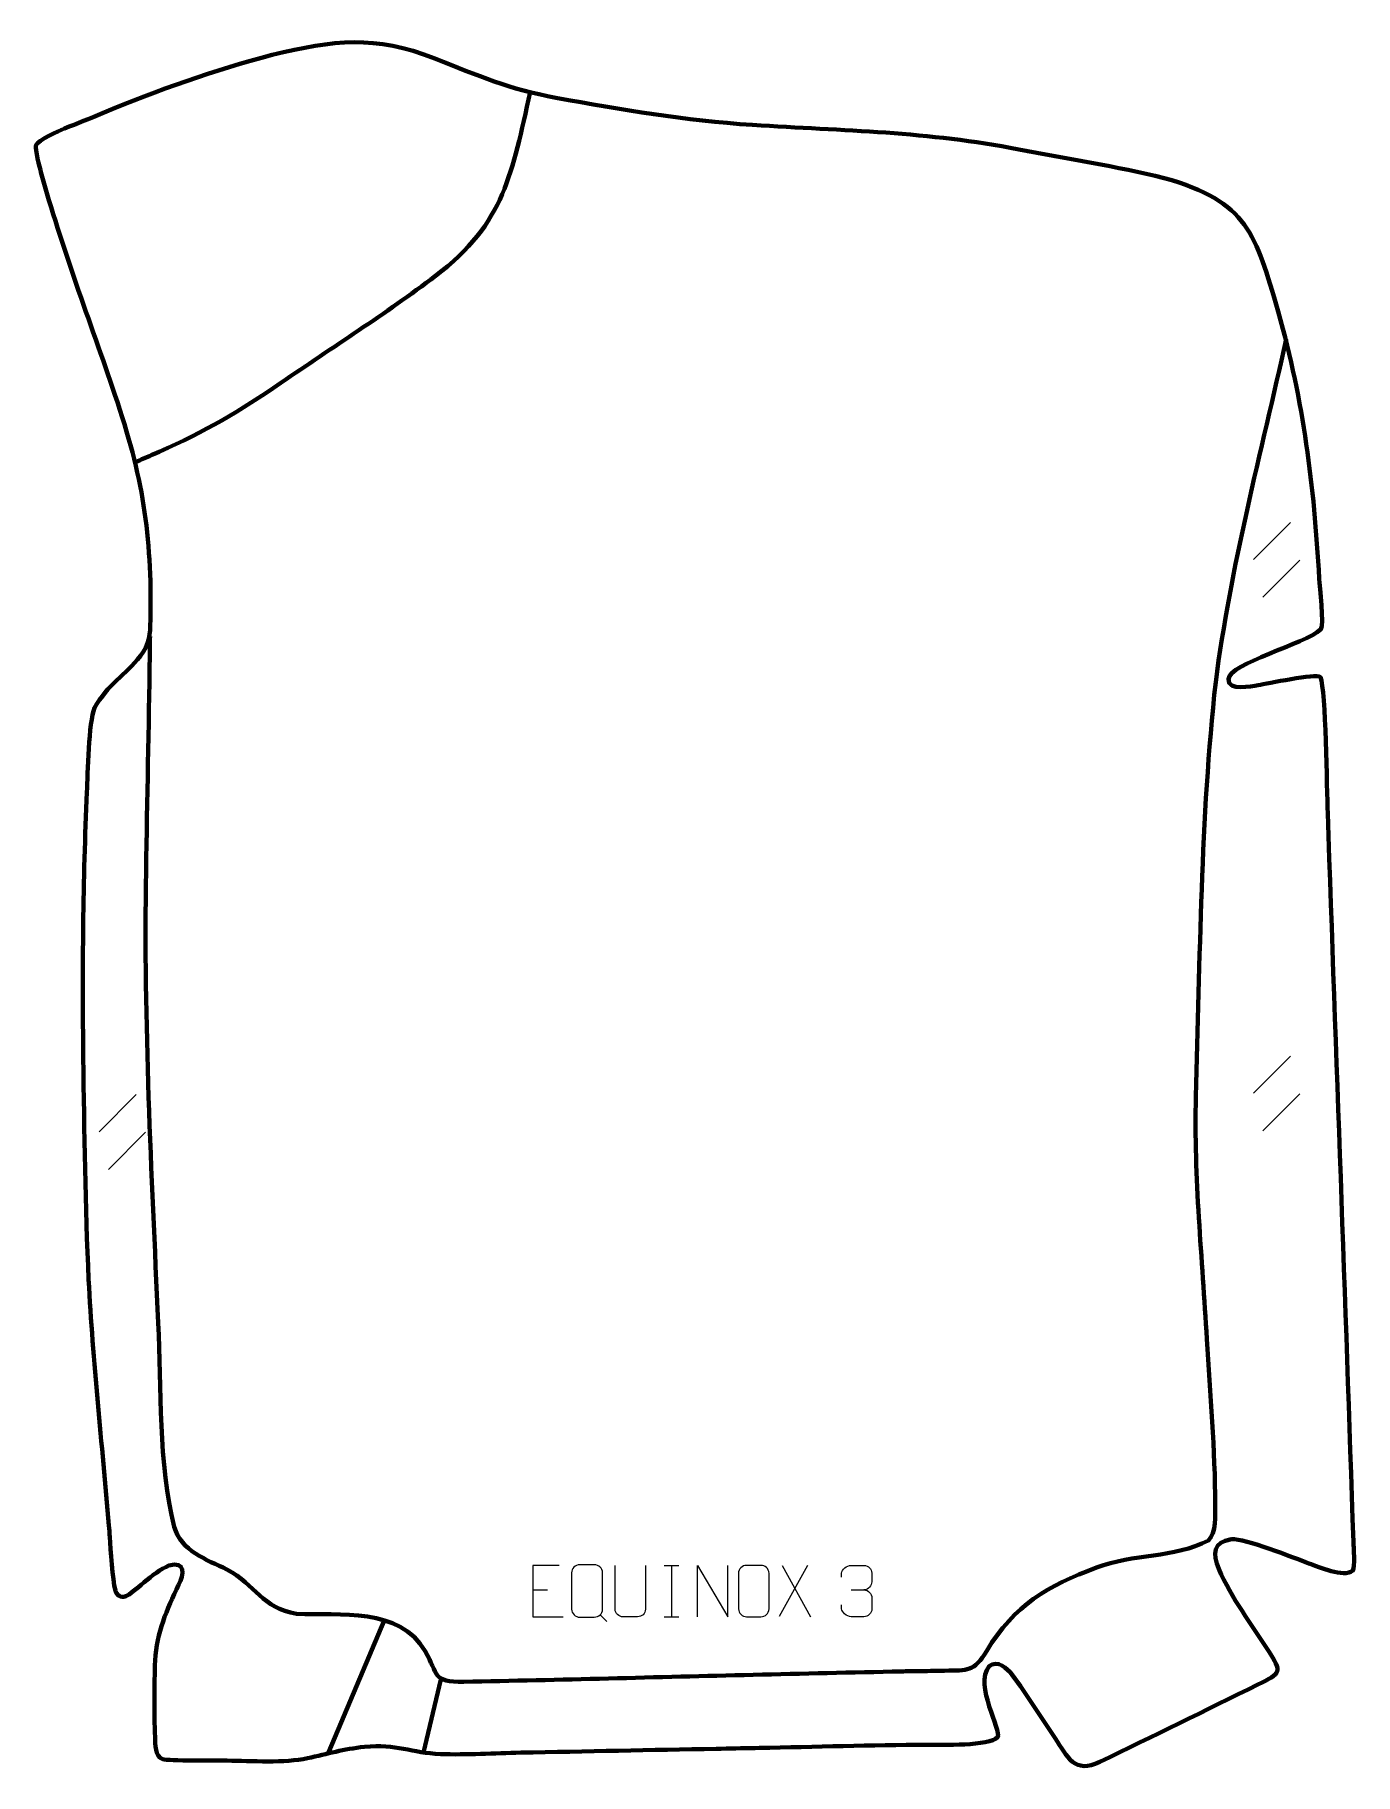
# Model space of a CAD drawing. Header units: millimetres. Extents: x 1092 to 1736, y -90 to 758.
import ezdxf

# ---------------------------------------------------------------- set-up
doc = ezdxf.new("R2010")
doc.units = ezdxf.units.MM
doc.header["$MEASUREMENT"] = 0
doc.layers.add('layer 2', color=7, linetype='Continuous')
doc.layers.add('layer 3', color=7, linetype='Continuous')

msp = doc.modelspace()

# ---------------------------------------------------------------- linework, layer by layer
at = {"layer": 'layer 2', "color": 142, "lineweight": 158}
for points, knots in [([(1334.0479, 730.151), (1325.0681, 691.1894), (1321.8504, 666.2877), (1287.8216, 640.5737), (1287.8216, 640.5737), (1263.4684, 622.1711), (1237.6098, 605.7115), (1212.4352, 588.4591), (1212.4352, 588.4591), (1192.6522, 574.8894), (1175.243, 564.5317), (1153.1663, 554.9318), (1153.1663, 554.9318), (1149.9382, 553.5346), (1146.7265, 552.1267), (1143.5243, 550.6706), (1143.5243, 550.6706), (1143.5243, 550.6706), (1142.6541, 550.2708), (1142.6541, 550.2708), (1142.6541, 550.2708), (1142.6541, 550.2708), (1141.7833, 549.8684), (1141.7833, 549.8684)], [0, 0, 0, 0, 0.14285714, 0.14285714, 0.14285714, 0.14285714, 0.28571429, 0.28571429, 0.28571429, 0.28571429, 0.42857143, 0.42857143, 0.42857143, 0.42857143, 0.57142857, 0.57142857, 0.57142857, 0.57142857, 0.71428571, 0.71428571, 0.71428571, 0.71428571, 1, 1, 1, 1]), ([(1702.6781, 609.7196), (1690.3861, 554.8931), (1675.4085, 498.2965), (1668.2481, 442.6509), (1668.2481, 442.6509), (1660.8549, 376.0351), (1660.6374, 307.6574), (1658.5657, 240.6301), (1658.5657, 240.6301), (1657.5384, 201.7612), (1661.7289, 161.4696), (1663.9278, 122.5349), (1663.9278, 122.5349), (1665.4987, 95.9535), (1667.9932, 68.331), (1667.9838, 41.7916), (1667.9838, 41.7916), (1667.982, 36.6951), (1668.5485, 28.1762), (1664.676, 24.3027), (1664.676, 24.3027), (1647.8659, 15.6615), (1628.2742, 18.0033), (1610.0605, 11.1657), (1610.0605, 11.1657), (1586.2436, 2.2244), (1570.1578, -7.1509), (1556.5745, -29.3843), (1556.5745, -29.3843), (1550.3463, -39.8622), (1547.4402, -38.8116), (1536.04, -39.111), (1536.04, -39.111), (1531.5307, -39.2467), (1527.0168, -39.2633), (1522.5058, -39.3168), (1522.5058, -39.3168), (1520.0355, -39.3516), (1517.564, -39.3752), (1515.0941, -39.4263), (1515.0941, -39.4263), (1490.9545, -39.9835), (1466.8151, -40.55), (1442.6755, -41.1096), (1442.6755, -41.1096), (1395.6676, -42.2071), (1348.6171, -43.6411), (1301.611, -44.4815), (1301.611, -44.4815), (1286.1413, -44.7581), (1289.3701, -41.0312), (1282.7576, -29.5525), (1282.7576, -29.5525), (1270.3135, -7.9507), (1241.1154, -12.4169), (1220.1147, -11.3781), (1220.1147, -11.3781), (1202.9588, -8.5753), (1200.3772, 2.703), (1186.1394, 10.2248), (1186.1394, 10.2248), (1176.1294, 15.087), (1163.7706, 19.2105), (1160.426, 31.0141), (1160.426, 31.0141), (1152.7532, 61.4204), (1154.0726, 98.8057), (1152.6438, 130.4324), (1152.6438, 130.4324), (1149.3297, 203.794), (1145.5069, 276.9558), (1146.6863, 350.4326), (1146.6863, 350.4326), (1147.2611, 385.485), (1148.0294, 420.4832), (1148.5097, 455.5509), (1148.5097, 455.5509), (1148.5533, 458.7338), (1148.5968, 461.9167), (1148.6405, 465.0996)], [0, 0, 0, 0, 0.04761905, 0.04761905, 0.04761905, 0.04761905, 0.0952381, 0.0952381, 0.0952381, 0.0952381, 0.14285714, 0.14285714, 0.14285714, 0.14285714, 0.19047619, 0.19047619, 0.19047619, 0.19047619, 0.23809524, 0.23809524, 0.23809524, 0.23809524, 0.28571429, 0.28571429, 0.28571429, 0.28571429, 0.33333333, 0.33333333, 0.33333333, 0.33333333, 0.38095238, 0.38095238, 0.38095238, 0.38095238, 0.42857143, 0.42857143, 0.42857143, 0.42857143, 0.47619048, 0.47619048, 0.47619048, 0.47619048, 0.52380952, 0.52380952, 0.52380952, 0.52380952, 0.57142857, 0.57142857, 0.57142857, 0.57142857, 0.61904762, 0.61904762, 0.61904762, 0.61904762, 0.66666667, 0.66666667, 0.66666667, 0.66666667, 0.71428571, 0.71428571, 0.71428571, 0.71428571, 0.76190476, 0.76190476, 0.76190476, 0.76190476, 0.80952381, 0.80952381, 0.80952381, 0.80952381, 0.85714286, 0.85714286, 0.85714286, 0.85714286, 0.9047619, 0.9047619, 0.9047619, 0.9047619, 1, 1, 1, 1])]:
    msp.add_open_spline(points, degree=3, knots=knots, dxfattribs=at)
at = {"layer": 'layer 2', "color": 142, "lineweight": 9}
for points in [[(1686.6959, 502.3411), (1686.6959, 502.3411), (1704.7694, 520.4145), (1704.7694, 520.4145)], [(1686.6959, 502.3411), (1686.6959, 502.3411), (1704.7694, 520.4145), (1704.7694, 520.4145)], [(1691.255, 483.9997), (1691.255, 483.9997), (1709.3285, 502.0732), (1709.3285, 502.0732)], [(1691.255, 483.9997), (1691.255, 483.9997), (1709.3285, 502.0732), (1709.3285, 502.0732)], [(1686.6959, 242.3411), (1686.6959, 242.3411), (1704.7694, 260.4145), (1704.7694, 260.4145)], [(1686.6959, 242.3411), (1686.6959, 242.3411), (1704.7694, 260.4145), (1704.7694, 260.4145)], [(1123.8437, 223.5365), (1123.8437, 223.5365), (1141.9172, 241.6099), (1141.9172, 241.6099)], [(1123.8437, 223.5365), (1123.8437, 223.5365), (1141.9172, 241.6099), (1141.9172, 241.6099)], [(1691.255, 223.9997), (1691.255, 223.9997), (1709.3285, 242.0732), (1709.3285, 242.0732)], [(1691.255, 223.9997), (1691.255, 223.9997), (1709.3285, 242.0732), (1709.3285, 242.0732)], [(1128.4028, 205.1951), (1128.4028, 205.1951), (1146.4763, 223.2686), (1146.4763, 223.2686)], [(1128.4028, 205.1951), (1128.4028, 205.1951), (1146.4763, 223.2686), (1146.4763, 223.2686)], [(1399.2863, 12.2167), (1399.2863, 12.2167), (1406.4788, 12.2167), (1406.4788, 12.2167)], [(1402.8825, 12.2167), (1402.8825, 12.2167), (1402.8825, -12.8216), (1402.8825, -12.8216)], [(1469.2503, 12.2167), (1469.2503, 12.2167), (1455.463, -12.7638), (1455.463, -12.7638)], [(1456.9225, 12.2167), (1456.9225, 12.2167), (1470.7099, -12.8217), (1470.7099, -12.8217)], [(1335.2204, 0.2966), (1335.2204, 0.2966), (1342.4129, 0.2966), (1342.4129, 0.2966)], [(1490.5245, 0.2466), (1490.5245, 0.2466), (1496.742, 0.2466), (1496.742, 0.2466)], [(1368.1116, -11.8894), (1368.1116, -11.8894), (1371.3327, -15.1072), (1371.3327, -15.1072)], [(1399.2863, -12.8216), (1399.2863, -12.8216), (1406.4788, -12.8216), (1406.4788, -12.8216)]]:
    msp.add_open_spline(points, degree=3, dxfattribs=at)
for points, knots in [([(1348.1381, 12.2166), (1348.1381, 12.2166), (1335.2204, 12.2166), (1335.2204, 12.2166), (1335.2204, 12.2166), (1335.2204, 12.2166), (1335.2204, -12.8218), (1335.2204, -12.8218), (1335.2204, -12.8218), (1335.2204, -12.8218), (1350.1368, -12.8218), (1350.1368, -12.8218)], [0, 0, 0, 0, 0.25, 0.25, 0.25, 0.25, 0.5, 0.5, 0.5, 0.5, 1, 1, 1, 1]), ([(1358.1477, 12.4946), (1360.5236, 12.4946), (1362.8997, 12.4946), (1365.2757, 12.4946), (1365.2757, 12.4946), (1367.2642, 12.5309), (1369.2984, 11.0073), (1369.3256, 8.5172), (1369.3256, 8.5172), (1369.3253, 2.6467), (1369.3253, -3.2241), (1369.3256, -9.0953), (1369.3256, -9.0953), (1369.183, -11.4687), (1367.4697, -12.9801), (1365.2757, -12.9912), (1365.2757, -12.9912), (1362.8937, -12.9907), (1360.5117, -12.9907), (1358.1302, -12.9912), (1358.1302, -12.9912), (1356.1637, -13.0987), (1354.149, -11.1737), (1354.1605, -9.113), (1354.1605, -9.113), (1354.1609, -3.2191), (1354.1609, 2.6747), (1354.1605, 8.5681), (1354.1605, 8.5681), (1354.1649, 10.7521), (1355.9491, 12.5084), (1358.1477, 12.4946)], [0, 0, 0, 0, 0.11111111, 0.11111111, 0.11111111, 0.11111111, 0.22222222, 0.22222222, 0.22222222, 0.22222222, 0.33333333, 0.33333333, 0.33333333, 0.33333333, 0.44444444, 0.44444444, 0.44444444, 0.44444444, 0.55555556, 0.55555556, 0.55555556, 0.55555556, 0.66666667, 0.66666667, 0.66666667, 0.66666667, 0.77777778, 0.77777778, 0.77777778, 0.77777778, 1, 1, 1, 1]), ([(1390.1666, 12.2209), (1390.1663, 6.6625), (1390.2623, -3.574), (1390.2627, -9.1332), (1390.2627, -9.1332), (1390.1225, -11.3803), (1388.4396, -12.8114), (1386.2845, -12.8218), (1386.2845, -12.8218), (1383.9447, -12.8215), (1381.6049, -12.8215), (1379.2655, -12.8218), (1379.2655, -12.8218), (1377.3339, -12.9238), (1375.3551, -11.1011), (1375.3663, -9.15), (1375.3663, -9.15), (1375.3667, -3.5691), (1375.4624, 6.6408), (1375.462, 12.2209)], [0, 0, 0, 0, 0.16666667, 0.16666667, 0.16666667, 0.16666667, 0.33333333, 0.33333333, 0.33333333, 0.33333333, 0.5, 0.5, 0.5, 0.5, 0.66666667, 0.66666667, 0.66666667, 0.66666667, 1, 1, 1, 1]), ([(1415.5982, -12.8217), (1415.5982, -12.8217), (1415.5982, 12.2167), (1415.5982, 12.2167), (1415.5982, 12.2167), (1415.5982, 12.2167), (1430.3028, -12.8217), (1430.3028, -12.8217), (1430.3028, -12.8217), (1430.3028, -12.8217), (1430.3028, 12.2167), (1430.3028, 12.2167)], [0, 0, 0, 0, 0.25, 0.25, 0.25, 0.25, 0.5, 0.5, 0.5, 0.5, 1, 1, 1, 1]), ([(1439.4869, 12.2164), (1441.8205, 12.2164), (1444.1545, 12.2164), (1446.4884, 12.2164), (1446.4884, 12.2164), (1448.4417, 12.252), (1450.4399, 10.7554), (1450.4666, 8.3095), (1450.4666, 8.3095), (1450.4662, 2.543), (1450.4662, -3.2238), (1450.4666, -8.991), (1450.4666, -8.991), (1450.3264, -11.3223), (1448.6435, -12.8069), (1446.4884, -12.8177), (1446.4884, -12.8177), (1444.1486, -12.8173), (1441.8088, -12.8173), (1439.4694, -12.8177), (1439.4694, -12.8177), (1437.5379, -12.9235), (1435.559, -11.0326), (1435.5703, -9.0084), (1435.5703, -9.0084), (1435.5707, -3.2188), (1435.5707, 2.5705), (1435.5703, 8.3594), (1435.5703, 8.3594), (1435.5745, 10.5048), (1437.3272, 12.2299), (1439.4869, 12.2164)], [0, 0, 0, 0, 0.11111111, 0.11111111, 0.11111111, 0.11111111, 0.22222222, 0.22222222, 0.22222222, 0.22222222, 0.33333333, 0.33333333, 0.33333333, 0.33333333, 0.44444444, 0.44444444, 0.44444444, 0.44444444, 0.55555556, 0.55555556, 0.55555556, 0.55555556, 0.66666667, 0.66666667, 0.66666667, 0.66666667, 0.77777778, 0.77777778, 0.77777778, 0.77777778, 1, 1, 1, 1]), ([(1485.7988, 6.513), (1485.7988, 6.513), (1485.7988, 8.3766), (1485.7988, 8.3766), (1485.7988, 8.3766), (1485.7845, 10.1244), (1488.4581, 12.2497), (1490.5241, 12.2268), (1490.5241, 12.2268), (1492.5952, 12.2268), (1494.6663, 12.2268), (1496.737, 12.2268), (1496.737, 12.2268), (1498.939, 12.2358), (1500.5427, 10.3826), (1500.5872, 8.4641), (1500.5872, 8.4641), (1500.5868, 7.0241), (1500.5868, 5.5841), (1500.5872, 4.1437), (1500.5872, 4.1437), (1500.5384, 2.4846), (1498.9304, 0.247), (1496.7246, 0.257), (1496.7246, 0.257), (1498.9359, 0.2458), (1500.5493, -1.5636), (1500.6035, -3.63), (1500.6035, -3.63), (1500.6031, -5.4208), (1500.6031, -7.2116), (1500.6035, -9.0028), (1500.6035, -9.0028), (1500.6136, -11.0712), (1498.5518, -12.8403), (1496.7246, -12.8321), (1496.7246, -12.8321), (1494.6524, -12.8318), (1492.5801, -12.8318), (1490.5075, -12.8321), (1490.5075, -12.8321), (1488.3315, -12.8205), (1485.7919, -10.4122), (1485.7733, -8.9455), (1485.7733, -8.9455), (1485.7733, -8.9455), (1485.7733, -7.0304), (1485.7733, -7.0304)], [0, 0, 0, 0, 0.07692308, 0.07692308, 0.07692308, 0.07692308, 0.15384615, 0.15384615, 0.15384615, 0.15384615, 0.23076923, 0.23076923, 0.23076923, 0.23076923, 0.30769231, 0.30769231, 0.30769231, 0.30769231, 0.38461538, 0.38461538, 0.38461538, 0.38461538, 0.46153846, 0.46153846, 0.46153846, 0.46153846, 0.53846154, 0.53846154, 0.53846154, 0.53846154, 0.61538462, 0.61538462, 0.61538462, 0.61538462, 0.69230769, 0.69230769, 0.69230769, 0.69230769, 0.76923077, 0.76923077, 0.76923077, 0.76923077, 0.84615385, 0.84615385, 0.84615385, 0.84615385, 1, 1, 1, 1])]:
    msp.add_open_spline(points, degree=3, knots=knots, dxfattribs=at)
at = {"layer": 'layer 2', "color": 142, "lineweight": 158}
for points in [[(1262.9355, -14.3461), (1262.9355, -14.3461), (1235.6462, -78.9127), (1235.6462, -78.9127)], [(1290.4359, -43.3138), (1290.4359, -43.3138), (1282.0471, -78.9661), (1282.0471, -78.9661)]]:
    msp.add_open_spline(points, degree=3, dxfattribs=at)
at = {"layer": 'layer 3', "color": 242, "lineweight": 158}
msp.add_open_spline([(1208.2368, 748.3326), (1238.1899, 755.4685), (1258.1467, 758.0844), (1287.5865, 746.5178), (1287.5865, 746.5178), (1308.8151, 738.0292), (1323.6928, 731.6096), (1346.5876, 727.3882), (1346.5876, 727.3882), (1379.2125, 721.383), (1409.1944, 716.4517), (1442.396, 714.1478), (1442.396, 714.1478), (1486.8155, 711.3229), (1528.1359, 710.9496), (1572.1909, 702.1875), (1572.1909, 702.1875), (1595.7912, 697.5678), (1619.7504, 694.0251), (1643.1014, 688.287), (1643.1014, 688.287), (1684.1143, 676.664), (1687.5026, 661.1966), (1698.74, 623.1618), (1698.74, 623.1618), (1711.2337, 578.4691), (1716.1012, 539.1716), (1718.7191, 493.0405), (1718.7191, 493.0405), (1719.0244, 489.2028), (1721.0814, 470.5662), (1719.5581, 468.4057), (1719.5581, 468.4057), (1711.7566, 461.1444), (1674.8868, 451.7209), (1674.4202, 444.1081), (1674.4202, 444.1081), (1674.0546, 438.144), (1685.6324, 440.6566), (1689.0182, 441.158), (1689.0182, 441.158), (1693.0853, 441.9059), (1717.39, 446.9641), (1719.302, 445.0444), (1719.302, 445.0444), (1721.9741, 438.6959), (1722.4498, 390.4276), (1722.8518, 378.8533), (1722.8518, 378.8533), (1726.9742, 260.4836), (1731.4162, 142.1485), (1735.3812, 23.7688), (1735.3812, 23.7688), (1735.4707, 21.0948), (1736.2748, 11.3391), (1735.1284, 9.7021), (1735.1284, 9.7021), (1730.4879, 6.0258), (1718.838, 11.4105), (1713.6885, 13.2159), (1713.6885, 13.2159), (1706.0935, 15.9676), (1682.5448, 25.465), (1675.9032, 24.9844), (1675.9032, 24.9844), (1666.84, 23.5094), (1666.6549, 17.9226), (1669.7318, 10.4907), (1669.7318, 10.4907), (1676.1406, -3.7531), (1685.4764, -16.4301), (1693.9765, -29.4474), (1693.9765, -29.4474), (1700.723, -39.7794), (1700.2279, -40.2269), (1688.8238, -45.8548), (1688.8238, -45.8548), (1663.1844, -58.4861), (1637.5212, -71.071), (1611.7871, -83.5081), (1611.7871, -83.5081), (1599.3037, -89.5411), (1596.0834, -81.2235), (1589.9335, -71.9769), (1589.9335, -71.9769), (1583.1684, -61.8176), (1576.227, -50.8827), (1569.016, -41.1064), (1569.016, -41.1064), (1566.5629, -37.7806), (1561.9481, -33.7517), (1557.7404, -36.9471), (1557.7404, -36.9471), (1550.3849, -46.3388), (1564.0215, -68.171), (1561.8713, -71.5497), (1561.8713, -71.5497), (1558.1406, -75.9273), (1534.3545, -75.1388), (1527.5994, -75.1874), (1527.5994, -75.1874), (1500.2857, -75.3924), (1472.9874, -76.1958), (1445.6799, -76.7373), (1445.6799, -76.7373), (1445.6799, -76.7373), (1443.7742, -76.7748), (1443.7742, -76.7748), (1443.7742, -76.7748), (1437.4219, -76.8999), (1431.0696, -77.0251), (1424.7173, -77.1502), (1424.7173, -77.1502), (1392.9557, -77.7756), (1361.1942, -78.4012), (1329.4327, -79.0267), (1329.4327, -79.0267), (1316.6965, -79.3012), (1302.8647, -80.1729), (1290.2485, -79.7471), (1290.2485, -79.7471), (1276.1824, -79.1323), (1268.6753, -74.6759), (1253.2691, -76.2147), (1253.2691, -76.2147), (1242.79, -77.3538), (1235.4534, -79.5283), (1225.4259, -81.75), (1225.4259, -81.75), (1214.4208, -84.1883), (1197.9043, -83.0478), (1186.2583, -82.9149), (1186.2583, -82.9149), (1181.6708, -82.8745), (1157.1703, -83.0224), (1154.8834, -82.2076), (1154.8834, -82.2076), (1150.9365, -80.8015), (1151.2831, -75.1103), (1151.11, -71.4641), (1151.11, -71.4641), (1150.6351, -59.261), (1150.8068, -46.35), (1151.0961, -34.121), (1151.0961, -34.121), (1151.9434, -20.3556), (1156.7653, -9.4729), (1162.6048, 2.7444), (1162.6048, 2.7444), (1165.0346, 7.8279), (1166.3697, 14.5092), (1157.8811, 12.0865), (1157.8811, 12.0865), (1150.0676, 9.0491), (1140.2803, -1.5654), (1136.8374, -2.7916), (1136.8374, -2.7916), (1134.2826, -3.7017), (1132.4019, -2.3953), (1131.7423, 0.0382), (1131.7423, 0.0382), (1130.3289, 5.2537), (1129.4852, 19.9599), (1129.0405, 26.0309), (1129.0405, 26.0309), (1128.9019, 27.9233), (1128.7579, 29.8133), (1128.6051, 31.7046), (1128.6051, 31.7046), (1125.2605, 71.4045), (1120.8049, 111.764), (1118.7212, 151.4761), (1118.7212, 151.4761), (1117.0143, 187.2215), (1116.6027, 223.6811), (1116.1074, 259.4968), (1116.1074, 259.4968), (1115.623, 302.3279), (1115.9117, 346.2938), (1117.884, 389.0695), (1117.884, 389.0695), (1118.2921, 397.9442), (1118.7626, 423.0005), (1121.5342, 430.0339), (1121.5342, 430.0339), (1128.067, 441.5977), (1136.5826, 446.0005), (1143.9344, 455.3906), (1143.9344, 455.3906), (1148.4745, 461.1896), (1148.6235, 465.7668), (1148.8825, 473.0108), (1148.8825, 473.0108), (1149.5403, 514.9839), (1145.0429, 542.9528), (1131.5657, 582.6842), (1131.5657, 582.6842), (1119.3702, 618.4603), (1105.3761, 654.8215), (1095.4608, 691.2202), (1095.4608, 691.2202), (1094.9169, 693.2167), (1092.4509, 702.4964), (1093.0499, 704.1033), (1093.0499, 704.1033), (1094.1111, 706.9497), (1104.112, 711.2536), (1106.91, 712.3837), (1106.91, 712.3837), (1113.2094, 714.8964), (1119.2615, 717.2915), (1125.5387, 719.9041), (1125.5387, 719.9041), (1152.3974, 731.0826), (1180.0708, 740.9968), (1208.2368, 748.3326)], degree=3, knots=[0, 0, 0, 0, 0.01818182, 0.01818182, 0.01818182, 0.01818182, 0.03636364, 0.03636364, 0.03636364, 0.03636364, 0.05454545, 0.05454545, 0.05454545, 0.05454545, 0.07272727, 0.07272727, 0.07272727, 0.07272727, 0.09090909, 0.09090909, 0.09090909, 0.09090909, 0.10909091, 0.10909091, 0.10909091, 0.10909091, 0.12727273, 0.12727273, 0.12727273, 0.12727273, 0.14545455, 0.14545455, 0.14545455, 0.14545455, 0.16363636, 0.16363636, 0.16363636, 0.16363636, 0.18181818, 0.18181818, 0.18181818, 0.18181818, 0.2, 0.2, 0.2, 0.2, 0.21818182, 0.21818182, 0.21818182, 0.21818182, 0.23636364, 0.23636364, 0.23636364, 0.23636364, 0.25454545, 0.25454545, 0.25454545, 0.25454545, 0.27272727, 0.27272727, 0.27272727, 0.27272727, 0.29090909, 0.29090909, 0.29090909, 0.29090909, 0.30909091, 0.30909091, 0.30909091, 0.30909091, 0.32727273, 0.32727273, 0.32727273, 0.32727273, 0.34545455, 0.34545455, 0.34545455, 0.34545455, 0.36363636, 0.36363636, 0.36363636, 0.36363636, 0.38181818, 0.38181818, 0.38181818, 0.38181818, 0.4, 0.4, 0.4, 0.4, 0.41818182, 0.41818182, 0.41818182, 0.41818182, 0.43636364, 0.43636364, 0.43636364, 0.43636364, 0.45454545, 0.45454545, 0.45454545, 0.45454545, 0.47272727, 0.47272727, 0.47272727, 0.47272727, 0.49090909, 0.49090909, 0.49090909, 0.49090909, 0.50909091, 0.50909091, 0.50909091, 0.50909091, 0.52727273, 0.52727273, 0.52727273, 0.52727273, 0.54545455, 0.54545455, 0.54545455, 0.54545455, 0.56363636, 0.56363636, 0.56363636, 0.56363636, 0.58181818, 0.58181818, 0.58181818, 0.58181818, 0.6, 0.6, 0.6, 0.6, 0.61818182, 0.61818182, 0.61818182, 0.61818182, 0.63636364, 0.63636364, 0.63636364, 0.63636364, 0.65454545, 0.65454545, 0.65454545, 0.65454545, 0.67272727, 0.67272727, 0.67272727, 0.67272727, 0.69090909, 0.69090909, 0.69090909, 0.69090909, 0.70909091, 0.70909091, 0.70909091, 0.70909091, 0.72727273, 0.72727273, 0.72727273, 0.72727273, 0.74545455, 0.74545455, 0.74545455, 0.74545455, 0.76363636, 0.76363636, 0.76363636, 0.76363636, 0.78181818, 0.78181818, 0.78181818, 0.78181818, 0.8, 0.8, 0.8, 0.8, 0.81818182, 0.81818182, 0.81818182, 0.81818182, 0.83636364, 0.83636364, 0.83636364, 0.83636364, 0.85454545, 0.85454545, 0.85454545, 0.85454545, 0.87272727, 0.87272727, 0.87272727, 0.87272727, 0.89090909, 0.89090909, 0.89090909, 0.89090909, 0.90909091, 0.90909091, 0.90909091, 0.90909091, 0.92727273, 0.92727273, 0.92727273, 0.92727273, 0.94545455, 0.94545455, 0.94545455, 0.94545455, 0.96363636, 0.96363636, 0.96363636, 0.96363636, 1, 1, 1, 1], dxfattribs=at)

doc.saveas('drawing.dxf')
